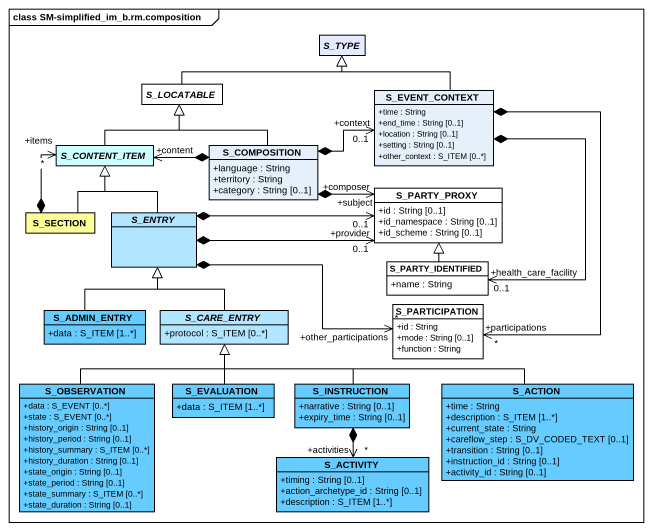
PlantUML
@startuml
mainframe class SM-simplified_im_b.rm.composition
hide circle
hide empty members
skinparam classAttributeIconSize 0
abstract class S_TYPE #E5EAFF
abstract class S_LOCATABLE #FFFFFF
class S_EVENT_CONTEXT {
  +time : String
  +end_time : String [0..1]
  +location : String [0..1]
  +setting : String [0..1]
  +other_context : S_ITEM [0..*]
}
abstract class S_CONTENT_ITEM #CCFFFF
class S_COMPOSITION {
  +language : String
  +territory : String
  +category : String [0..1]
}
class S_PARTY_PROXY #FFFFFF {
  +id : String [0..1]
  +id_namespace : String [0..1]
  +id_scheme : String [0..1]
}
class S_SECTION #FFFF99
abstract class S_ENTRY #B2E5FF
class S_PARTY_IDENTIFIED #FFFFFF {
  +name : String
}
class S_ADMIN_ENTRY #66CCFF {
  +data : S_ITEM [1..*]
}
abstract class S_CARE_ENTRY #B2E5FF {
  +protocol : S_ITEM [0..*]
}
class S_PARTICIPATION #FFFFFF {
  +id : String
  +mode : String [0..1]
  +function : String
}
class S_OBSERVATION #66CCFF {
  +data : S_EVENT [0..*]
  +state : S_EVENT [0..*]
  +history_origin : String [0..1]
  +history_period : String [0..1]
  +history_summary : S_ITEM [0..*]
  +history_duration : String [0..1]
  +state_origin : String [0..1]
  +state_period : String [0..1]
  +state_summary : S_ITEM [0..*]
  +state_duration : String [0..1]
}
class S_EVALUATION #66CCFF {
  +data : S_ITEM [1..*]
}
class S_INSTRUCTION #66CCFF {
  +narrative : String [0..1]
  +expiry_time : String [0..1]
}
class S_ACTION #66CCFF {
  +time : String
  +description : S_ITEM [1..*]
  +current_state : String
  +careflow_step : S_DV_CODED_TEXT [0..1]
  +transition : String [0..1]
  +instruction_id : String [0..1]
  +activity_id : String [0..1]
}
class S_ACTIVITY #66CCFF {
  +timing : String [0..1]
  +action_archetype_id : String [0..1]
  +description : S_ITEM [1..*]
}
S_LOCATABLE -right-|> S_TYPE
S_EVENT_CONTEXT -up-|> S_TYPE
S_EVENT_CONTEXT *--> "+health_care_facility\n0..1" S_PARTY_IDENTIFIED
S_EVENT_CONTEXT *--> "+participations\n*" S_PARTICIPATION
S_CONTENT_ITEM -up-|> S_LOCATABLE
S_COMPOSITION -up-|> S_LOCATABLE
S_COMPOSITION *-right-> "+context\n0..1" S_EVENT_CONTEXT
S_COMPOSITION *-left-> "+content" S_CONTENT_ITEM
S_COMPOSITION *-right-> "+composer" S_PARTY_PROXY
S_SECTION -up-|> S_CONTENT_ITEM
S_SECTION *-up-> "+items\n*" S_CONTENT_ITEM
S_ENTRY -up-|> S_CONTENT_ITEM
S_ENTRY *-right-> "+subject\n0..1" S_PARTY_PROXY
S_ENTRY *-right-> "+provider\n0..1" S_PARTY_PROXY
S_ENTRY *-right-> "+other_participations\n*" S_PARTICIPATION
S_PARTY_IDENTIFIED -up-|> S_PARTY_PROXY
S_ADMIN_ENTRY -up-|> S_ENTRY
S_CARE_ENTRY -up-|> S_ENTRY
S_OBSERVATION -up-|> S_CARE_ENTRY
S_EVALUATION -up-|> S_CARE_ENTRY
S_INSTRUCTION -up-|> S_CARE_ENTRY
S_INSTRUCTION *--> "+activities\n*" S_ACTIVITY
S_ACTION -left-|> S_CARE_ENTRY
@enduml
